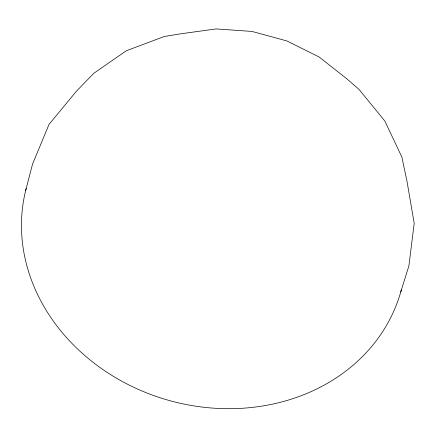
<?xml version="1.0" encoding="UTF-8"?>
<svg xmlns="http://www.w3.org/2000/svg" width="436" height="436" viewBox="0 0 436 436"><rect width="100%" height="100%" fill="white"/><g stroke="black" fill="none" stroke-linecap="round" stroke-linejoin="round"><path stroke-width="0.65" d="M25.675 190.478L32.537 164.11L49.055 124.353L76.246 91.429L93.718 73.357L126.32 50.761L164.356 36.477L181.272 33.725L216.147 28.929L251.981 31.425L286.904 40.946L319.114 57.002L346.865 78.845L359.15 89.538L384.906 121.132L401.883 157.118L406.99 181.245L414.2 223.357L408.886 265.971L400.76 291.886M401.311 289.907A194.309 167.931 16 0 1 170.917 400.962A194.309 167.931 16 0 1 26.171 188.51"/></g></svg>
